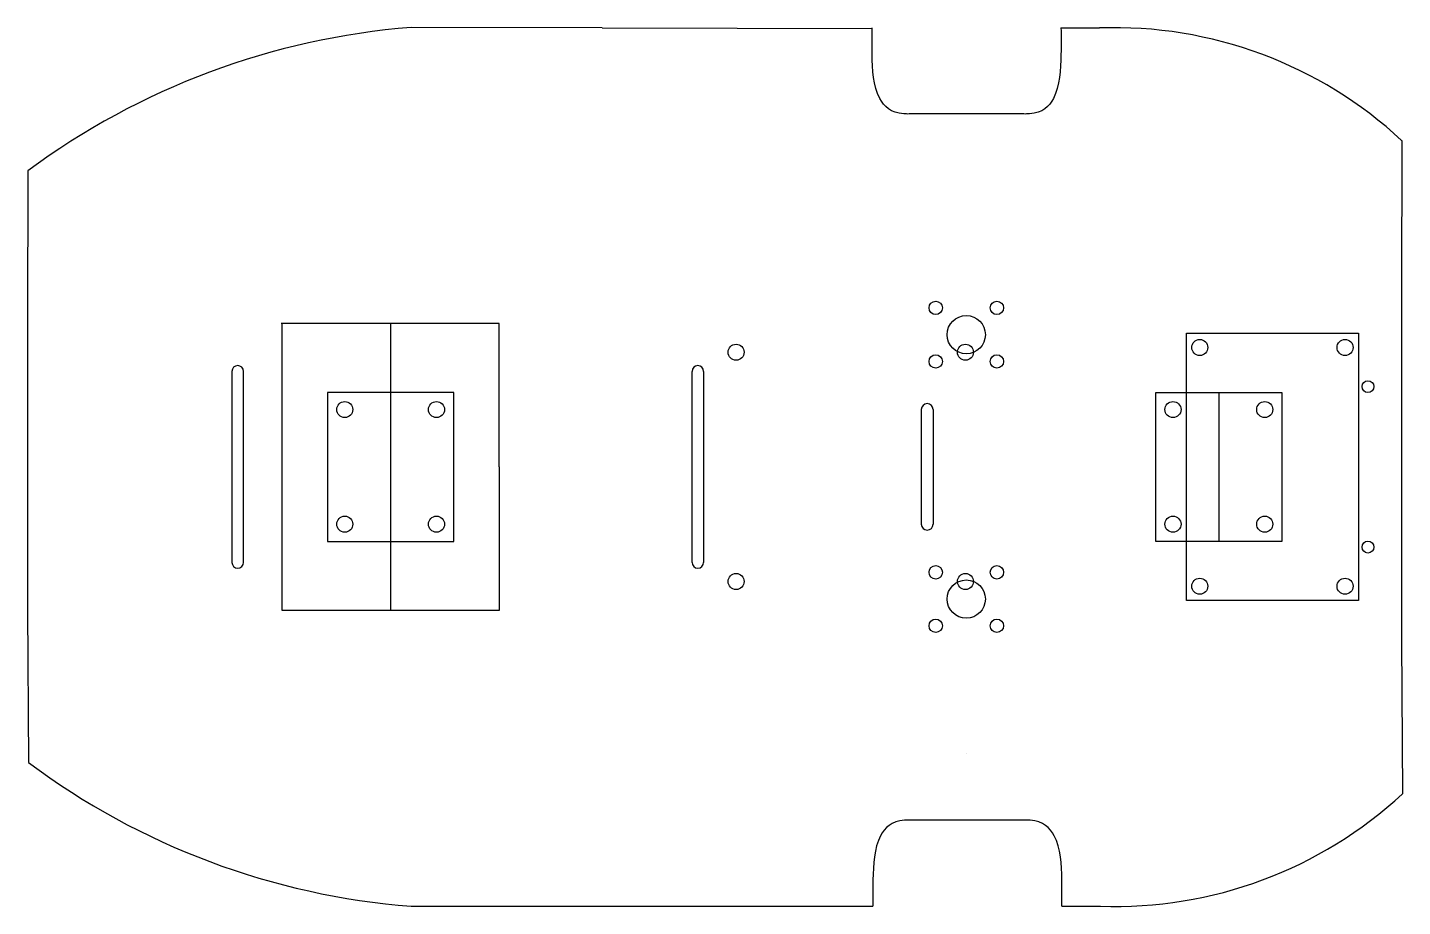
# Model space of a CAD drawing. Header units: millimetres. Extents: x -90 to 269, y -40 to 190.
import ezdxf

# ---------------------------------------------------------------- set-up
doc = ezdxf.new("R2010")
doc.units = ezdxf.units.MM

msp = doc.modelspace()

# ---------------------------------------------------------------- linework, layer by layer
for p, q in [((59.99, 189.89), (10, 190)), ((59.99, 189.89), (130.59, 189.73)), ((180, 189.89), (190.08, 189.89)), ((269.13, 160.44), (269.05, 120.55)), ((-90.3, 152.5), (-90.38, 112.61)), ((269.05, 120.55), (269.05, 29.45)), ((-90.38, 112.61), (-90.38, 37.61)), ((33.03, 112.5), (-23.97, 112.5)), ((-23.88, 112.5), (-23.88, 37.5)), ((4.62, 112.5), (4.62, 37.5)), ((33.03, 75), (33.03, 112.5)), ((212.82, 75), (212.82, 109.98)), ((212.82, 109.98), (257.8, 109.98)), ((235.31, 109.98), (254.31, 109.98)), ((257.8, 109.98), (257.8, 75)), ((-36.88, 100), (-36.88, 50)), ((-33.88, 75), (-33.88, 100)), ((83.5, 75), (83.5, 100)), ((86.5, 100), (86.5, 50)), ((4.62, 94.5), (-11.88, 94.5)), ((-11.88, 94.5), (-11.88, 55.5)), ((21.12, 94.5), (4.62, 94.5)), ((21.12, 55.5), (21.12, 94.5)), ((204.8, 55.5), (204.8, 94.5)), ((204.8, 94.5), (221.3, 94.5)), ((221.3, 94.5), (237.8, 94.5)), ((221.3, 94.5), (221.3, 55.5)), ((237.8, 94.5), (237.8, 55.5)), ((143.45, 90), (143.45, 60)), ((146.55, 90), (146.55, 60)), ((-33.88, 50), (-33.88, 75)), ((33.12, 37.5), (33.12, 75)), ((83.5, 50), (83.5, 75)), ((212.82, 40.02), (212.82, 75)), ((257.8, 75), (257.8, 40.02)), ((-11.88, 55.5), (21.12, 55.5)), ((237.8, 55.5), (204.8, 55.5)), ((257.8, 40.02), (212.82, 40.02)), ((-90.38, 37.61), (-90.08, -2.39)), ((-23.88, 37.5), (33.12, 37.5)), ((269.05, 29.45), (269.34, -10.55)), ((10.04, -40), (60.21, -40)), ((60.21, -40), (130.81, -40)), ((180.22, -40), (190.3, -40))]:
    msp.add_line(p, q)
at = {"extrusion": (0, -1, 0)}
msp.add_line((155.22, 0), (155.22, 0, -32.56), dxfattribs=at)
for centre, radius in [((147.22, 116.6), 1.75), ((163.22, 116.6), 1.75), ((155.22, 109.6), 5), ((216.31, 106.25), 2.1), ((254.31, 106.25), 2.1), ((95, 105), 2.1), ((147.22, 102.6), 1.75), ((155, 105), 2.1), ((163.22, 102.6), 1.75), ((260.3, 96), 1.55), ((-7.38, 90), 2.1), ((16.62, 90), 2.1), ((209.3, 90), 2.1), ((233.3, 90), 2.1), ((-7.38, 60), 2.1), ((16.62, 60), 2.1), ((209.3, 60), 2.1), ((233.3, 60), 2.1), ((260.3, 54), 1.55), ((95, 45), 2.1), ((147.22, 47.4), 1.75), ((155, 45), 2.1), ((163.22, 47.4), 1.75), ((155.22, 40.4), 5), ((216.31, 43.75), 2.1), ((254.31, 43.75), 2.1), ((147.22, 33.4), 1.75), ((163.22, 33.4), 1.75)]:
    msp.add_circle(centre, radius)
for centre, radius, start, end in [((25.25, -3.67), 194.27, 94.503, 126.4974), ((193.95, 79.46), 110.49, 47.1264, 92.0067), ((-35.38, 100), 1.5, 0, 180), ((85, 100), 1.5, 0, 180), ((145, 90), 1.55, 0, 180), ((145, 60), 1.55, 180, 0), ((-35.38, 50), 1.5, 180, 0), ((85, 50), 1.5, 180, 0), ((24.74, 151.21), 191.77, 233.2196, 265.602), ((194.17, 70.43), 110.49, 267.9933, 312.8736)]:
    msp.add_arc(centre, radius, start, end)
for points in [[(180, 189.89), (180.02, 187.61), (180.06, 181.48), (179.6, 172.02), (174.94, 167.38), (170.7, 167.35), (170.3, 167.36), (160.3, 167.36), (150.3, 167.36), (140.3, 167.36), (139.89, 167.35), (135.66, 167.38), (130.99, 172.02), (130.53, 181.48), (130.58, 187.61), (130.59, 189.89)], [(180.22, -40), (180.24, -37.72), (180.28, -31.59), (179.82, -22.13), (175.16, -17.49), (170.92, -17.46), (170.52, -17.47), (160.52, -17.47), (150.52, -17.47), (140.52, -17.47), (140.11, -17.46), (135.88, -17.49), (131.21, -22.13), (130.75, -31.59), (130.8, -37.72), (130.81, -40)]]:
    msp.add_open_spline(points, degree=3, knots=[0, 0, 0, 0, 6.925253, 18.618596, 26.087961, 27.166771, 27.166771, 27.166771, 28.166771, 28.166771, 28.166771, 29.24558, 36.714945, 48.408289, 55.333542, 55.333542, 55.333542, 55.333542])

doc.saveas('drawing.dxf')
